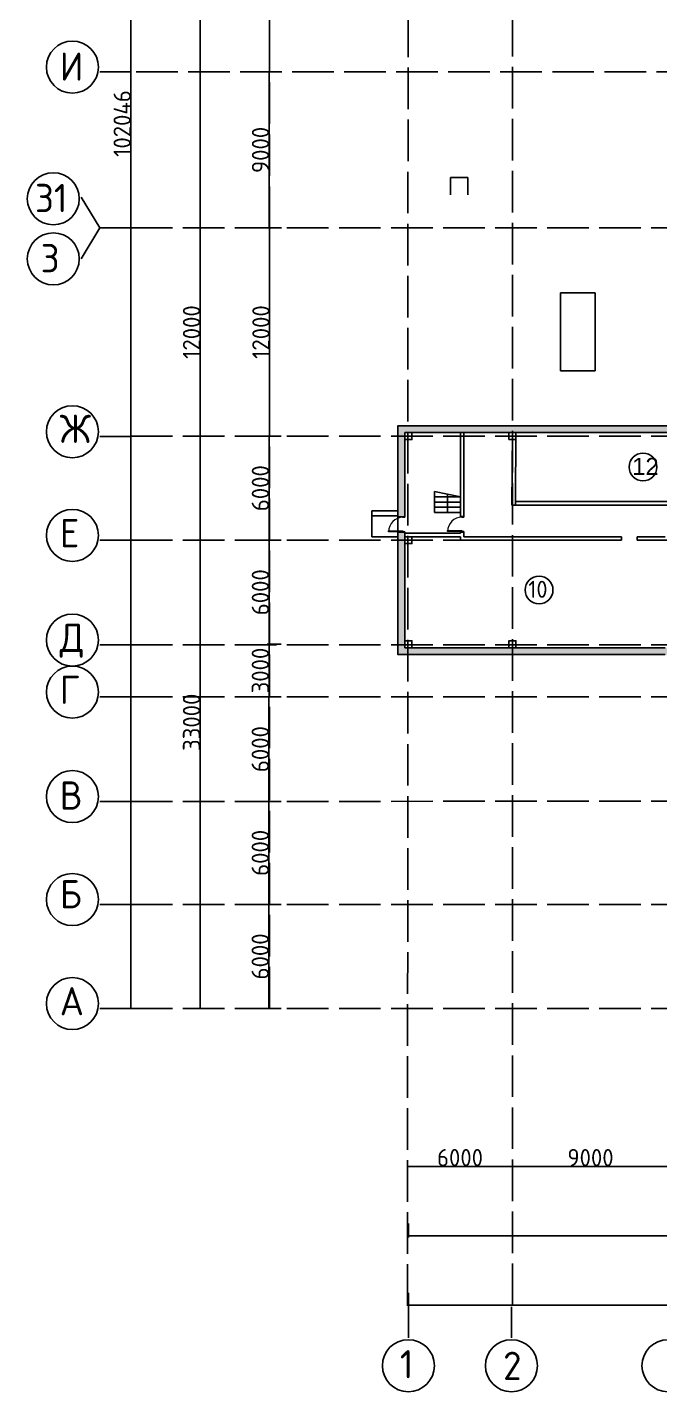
# Model space of a CAD drawing. Header units: millimetres. Extents: x -1544140 to 7445918, y -1294905 to 2019878.
# Drawn here: x 68426 to 104887, y 141409 to 220079 of the extents above; entities that cross this region are included whole.
import ezdxf

# ---------------------------------------------------------------- set-up
doc = ezdxf.new("R2010")
doc.units = ezdxf.units.MM
doc.header["$MEASUREMENT"] = 0
doc.linetypes.add('ACAD_ISO02W100', pattern=[15, 12, -3])
doc.layers.add('JA_Building Outline', color=7, linetype='Continuous', lineweight=5)
doc.layers.add('Plan 1', color=7, linetype='Continuous')
doc.layers.add('Plan 2', color=7, linetype='Continuous')
doc.styles.add('Annotative', font='GOST Common.ttf')
doc.styles.add('gost', font='GOST Common.ttf')
doc.styles.get("Standard").update_dxf_attribs({"font": 'arial.ttf'})
doc.dimstyles.get("Standard").update_dxf_attribs({"dimtxt": 1000, "dimasz": 100, "dimexe": 100, "dimexo": 0.06, "dimgap": 0.19, "dimtad": 1, "dimdec": 0, "dimzin": 0, "dimdsep": 46, "dimtxsty": 'Annotative', "dimblk": 'ARCHTICK', "dimcen": 0.09, "dimadec": 0, "dimazin": 0, "dimtfac": 1, "dimtdec": 0, "dimtofl": 0, "dimtmove": 0, "dimatfit": 3, "dimldrblk": 'ARCHTICK', "dimfxl": 700, "dimfxlon": 1, "dimtolj": 1, "dimtzin": 0, "dimarcsym": 0})

# ---------------------------------------------------------------- blocks, each defined once
blk = doc.blocks.new('_ArchTick')
at = {"color": 0, "linetype": 'ByBlock', "const_width": 0.15}
blk.add_lwpolyline([(-0.5, -0.5), (0.5, 0.5)], dxfattribs=at)
blk = doc.blocks.new('*D2')
at = {"color": 0, "lineweight": -2, "transparency": 16777216}
for p, q in [((90398, 147103), (90398, 146303)), ((90398, 146403), (183398, 146403)), ((183398, 147103), (183398, 146303))]:
    blk.add_line(p, q, dxfattribs=at)
at = {"layer": 'Defpoints', "color": 0, "transparency": 16777216}
for p in [(90398, 155507), (183398, 155507), (183398, 146403)]:
    blk.add_point(p, dxfattribs=at)
at = {"color": 0, "lineweight": -2, "transparency": 16777216, "xscale": 100, "yscale": 100, "zscale": 100, "rotation": 180}
blk.add_blockref('_ArchTick', (90398, 146403), dxfattribs=at)
at = {"color": 0, "lineweight": -2, "transparency": 16777216, "xscale": 100, "yscale": 100, "zscale": 100}
blk.add_blockref('_ArchTick', (183398, 146403), dxfattribs=at)
at = {"color": 0, "transparency": 16777216, "insert": (136898, 146904), "char_height": 1000, "attachment_point": 5, "style": 'Annotative'}
blk.add_mtext('\\A1;93000', dxfattribs=at)
blk = doc.blocks.new('*D3')
at = {"color": 0, "lineweight": -2, "transparency": 16777216}
for p, q in [((79098, 196507), (78298, 196507)), ((78398, 163507), (78398, 196507)), ((79098, 163507), (78298, 163507))]:
    blk.add_line(p, q, dxfattribs=at)
at = {"layer": 'Defpoints', "color": 0, "transparency": 16777216}
for p in [(78398, 196507), (90398, 196507), (90398, 163507)]:
    blk.add_point(p, dxfattribs=at)
at = {"color": 0, "lineweight": -2, "transparency": 16777216, "xscale": 100, "yscale": 100, "zscale": 100}
for p, rotation in [((78398, 196507), 90), ((78398, 163507), 270)]:
    blk.add_blockref('_ArchTick', p, dxfattribs=dict(at, rotation=rotation))
at = {"color": 0, "transparency": 16777216, "insert": (77897, 180007), "char_height": 1000, "attachment_point": 5, "rotation": 90, "style": 'Annotative'}
blk.add_mtext('\\A1;33000', dxfattribs=at)
blk = doc.blocks.new('*D4')
at = {"color": 0, "lineweight": -2, "transparency": 16777216}
for p, q in [((79098, 208507), (78298, 208507)), ((78398, 196507), (78398, 208507)), ((79098, 196507), (78298, 196507))]:
    blk.add_line(p, q, dxfattribs=at)
at = {"layer": 'Defpoints', "color": 0, "transparency": 16777216}
for p in [(78398, 208507), (114398, 208507), (90398, 196507)]:
    blk.add_point(p, dxfattribs=at)
at = {"color": 0, "lineweight": -2, "transparency": 16777216, "xscale": 100, "yscale": 100, "zscale": 100}
for p, rotation in [((78398, 208507), 90), ((78398, 196507), 270)]:
    blk.add_blockref('_ArchTick', p, dxfattribs=dict(at, rotation=rotation))
at = {"color": 0, "transparency": 16777216, "insert": (77897, 202507), "char_height": 1000, "attachment_point": 5, "rotation": 90, "style": 'Annotative'}
blk.add_mtext('\\A1;12000', dxfattribs=at)
blk = doc.blocks.new('*D5')
at = {"color": 0, "lineweight": -2, "transparency": 16777216}
for p, q in [((79098, 265507), (78298, 265507)), ((78398, 208507), (78398, 265507)), ((79098, 208507), (78298, 208507))]:
    blk.add_line(p, q, dxfattribs=at)
at = {"layer": 'Defpoints', "color": 0, "transparency": 16777216}
for p in [(78398, 265507), (114398, 265507), (114398, 208507)]:
    blk.add_point(p, dxfattribs=at)
at = {"color": 0, "lineweight": -2, "transparency": 16777216, "xscale": 100, "yscale": 100, "zscale": 100}
for p, rotation in [((78398, 265507), 90), ((78398, 208507), 270)]:
    blk.add_blockref('_ArchTick', p, dxfattribs=dict(at, rotation=rotation))
at = {"color": 0, "transparency": 16777216, "insert": (77897, 237007), "char_height": 1000, "attachment_point": 5, "rotation": 90, "style": 'Annotative'}
blk.add_mtext('\\A1;57000', dxfattribs=at)
blk = doc.blocks.new('*D6')
at = {"color": 0, "lineweight": -2, "transparency": 16777216}
for p, q in [((83055, 169506), (82255, 169506)), ((82355, 163507), (82355, 169506)), ((83055, 163507), (82255, 163507))]:
    blk.add_line(p, q, dxfattribs=at)
at = {"layer": 'Defpoints', "color": 0, "transparency": 16777216}
for p in [(82355, 169506), (90355, 169506), (90355, 163507)]:
    blk.add_point(p, dxfattribs=at)
at = {"color": 0, "lineweight": -2, "transparency": 16777216, "xscale": 100, "yscale": 100, "zscale": 100}
for p, rotation in [((82355, 169506), 90), ((82355, 163507), 270)]:
    blk.add_blockref('_ArchTick', p, dxfattribs=dict(at, rotation=rotation))
at = {"color": 0, "transparency": 16777216, "insert": (81855, 166507), "char_height": 1000, "attachment_point": 5, "rotation": 90, "style": 'Annotative'}
blk.add_mtext('\\A1;6000', dxfattribs=at)
blk = doc.blocks.new('*D7')
at = {"color": 0, "lineweight": -2, "transparency": 16777216}
for p, q in [((83060, 175449), (82260, 175449)), ((82360, 169507), (82360, 175449)), ((83060, 169507), (82260, 169507))]:
    blk.add_line(p, q, dxfattribs=at)
at = {"layer": 'Defpoints', "color": 0, "transparency": 16777216}
for p in [(82360, 175449), (90360, 175449), (90398, 169507)]:
    blk.add_point(p, dxfattribs=at)
at = {"color": 0, "lineweight": -2, "transparency": 16777216, "xscale": 100, "yscale": 100, "zscale": 100}
for p, rotation in [((82360, 175449), 90), ((82360, 169507), 270)]:
    blk.add_blockref('_ArchTick', p, dxfattribs=dict(at, rotation=rotation))
at = {"color": 0, "transparency": 16777216, "insert": (81860, 172478), "char_height": 1000, "attachment_point": 5, "rotation": 90, "style": 'Annotative'}
blk.add_mtext('\\A1;6000', dxfattribs=at)
blk = doc.blocks.new('*D8')
at = {"color": 0, "lineweight": -2, "transparency": 16777216}
for p, q in [((83060, 181473), (82260, 181473)), ((82360, 175449), (82360, 181473)), ((83060, 175449), (82260, 175449))]:
    blk.add_line(p, q, dxfattribs=at)
at = {"layer": 'Defpoints', "color": 0, "transparency": 16777216}
for p in [(82360, 181473), (90362, 181473), (90360, 175449)]:
    blk.add_point(p, dxfattribs=at)
at = {"color": 0, "lineweight": -2, "transparency": 16777216, "xscale": 100, "yscale": 100, "zscale": 100}
for p, rotation in [((82360, 181473), 90), ((82360, 175449), 270)]:
    blk.add_blockref('_ArchTick', p, dxfattribs=dict(at, rotation=rotation))
at = {"color": 0, "transparency": 16777216, "insert": (81860, 178461), "char_height": 1000, "attachment_point": 5, "rotation": 90, "style": 'Annotative'}
blk.add_mtext('\\A1;6000', dxfattribs=at)
blk = doc.blocks.new('*D9')
at = {"color": 0, "lineweight": -2, "transparency": 16777216}
for p, q in [((83062, 184507), (82262, 184507)), ((82362, 181473), (82362, 184507)), ((83062, 181473), (82262, 181473))]:
    blk.add_line(p, q, dxfattribs=at)
at = {"layer": 'Defpoints', "color": 0, "transparency": 16777216}
for p in [(82362, 184507), (90398, 184507), (90362, 181473)]:
    blk.add_point(p, dxfattribs=at)
at = {"color": 0, "lineweight": -2, "transparency": 16777216, "xscale": 100, "yscale": 100, "zscale": 100}
for p, rotation in [((82362, 184507), 90), ((82362, 181473), 270)]:
    blk.add_blockref('_ArchTick', p, dxfattribs=dict(at, rotation=rotation))
at = {"color": 0, "transparency": 16777216, "insert": (81862, 182990), "char_height": 1000, "attachment_point": 5, "rotation": 90, "style": 'Annotative'}
blk.add_mtext('\\A1;3000', dxfattribs=at)
blk = doc.blocks.new('*D10')
at = {"color": 0, "lineweight": -2, "transparency": 16777216}
for p, q in [((83066, 190503), (82266, 190503)), ((82366, 184507), (82366, 190503)), ((83066, 184507), (82266, 184507))]:
    blk.add_line(p, q, dxfattribs=at)
at = {"layer": 'Defpoints', "color": 0, "transparency": 16777216}
for p in [(82366, 190503), (90366, 190503), (90398, 184507)]:
    blk.add_point(p, dxfattribs=at)
at = {"color": 0, "lineweight": -2, "transparency": 16777216, "xscale": 100, "yscale": 100, "zscale": 100}
for p, rotation in [((82366, 190503), 90), ((82366, 184507), 270)]:
    blk.add_blockref('_ArchTick', p, dxfattribs=dict(at, rotation=rotation))
at = {"color": 0, "transparency": 16777216, "insert": (81866, 187505), "char_height": 1000, "attachment_point": 5, "rotation": 90, "style": 'Annotative'}
blk.add_mtext('\\A1;6000', dxfattribs=at)
blk = doc.blocks.new('*D11')
at = {"color": 0, "lineweight": -2, "transparency": 16777216}
for p, q in [((83066, 196507), (82266, 196507)), ((82366, 190503), (82366, 196507)), ((83066, 190503), (82266, 190503))]:
    blk.add_line(p, q, dxfattribs=at)
at = {"layer": 'Defpoints', "color": 0, "transparency": 16777216}
for p in [(82366, 196507), (90398, 196507), (90366, 190503)]:
    blk.add_point(p, dxfattribs=at)
at = {"color": 0, "lineweight": -2, "transparency": 16777216, "xscale": 100, "yscale": 100, "zscale": 100}
for p, rotation in [((82366, 196507), 90), ((82366, 190503), 270)]:
    blk.add_blockref('_ArchTick', p, dxfattribs=dict(at, rotation=rotation))
at = {"color": 0, "transparency": 16777216, "insert": (81866, 193505), "char_height": 1000, "attachment_point": 5, "rotation": 90, "style": 'Annotative'}
blk.add_mtext('\\A1;6000', dxfattribs=at)
blk = doc.blocks.new('*D12')
at = {"color": 0, "lineweight": -2, "transparency": 16777216}
for p, q in [((81698, 208507), (82498, 208507)), ((82398, 208507), (82398, 196507)), ((82398, 196507), (82498, 196507))]:
    blk.add_line(p, q, dxfattribs=at)
at = {"layer": 'Defpoints', "color": 0, "transparency": 16777216}
for p in [(74398, 208507), (82398, 196507), (82398, 196507)]:
    blk.add_point(p, dxfattribs=at)
at = {"color": 0, "lineweight": -2, "transparency": 16777216, "xscale": 100, "yscale": 100, "zscale": 100}
for p, rotation in [((82398, 208507), 90), ((82398, 196507), 270)]:
    blk.add_blockref('_ArchTick', p, dxfattribs=dict(at, rotation=rotation))
at = {"color": 0, "transparency": 16777216, "insert": (81897, 202507), "char_height": 1000, "attachment_point": 5, "rotation": 90, "style": 'Annotative'}
blk.add_mtext('\\A1;12000', dxfattribs=at)
blk = doc.blocks.new('*D13')
at = {"color": 0, "lineweight": -2, "transparency": 16777216}
for p, q in [((83074, 217507), (82274, 217507)), ((82374, 208507), (82374, 217507)), ((83074, 208507), (82274, 208507))]:
    blk.add_line(p, q, dxfattribs=at)
at = {"layer": 'Defpoints', "color": 0, "transparency": 16777216}
for p in [(82374, 217507), (90374, 217507), (90374, 208507)]:
    blk.add_point(p, dxfattribs=at)
at = {"color": 0, "lineweight": -2, "transparency": 16777216, "xscale": 100, "yscale": 100, "zscale": 100}
for p, rotation in [((82374, 217507), 90), ((82374, 208507), 270)]:
    blk.add_blockref('_ArchTick', p, dxfattribs=dict(at, rotation=rotation))
at = {"color": 0, "transparency": 16777216, "insert": (81874, 213007), "char_height": 1000, "attachment_point": 5, "rotation": 90, "style": 'Annotative'}
blk.add_mtext('\\A1;9000', dxfattribs=at)
blk = doc.blocks.new('*D14')
at = {"color": 0, "lineweight": -2, "transparency": 16777216}
for p, q in [((82398, 229442), (82498, 229442)), ((82398, 217507), (82398, 229442)), ((83098, 217507), (82298, 217507))]:
    blk.add_line(p, q, dxfattribs=at)
at = {"layer": 'Defpoints', "color": 0, "transparency": 16777216}
for p in [(82398, 229442), (82398, 229442), (87842, 217507)]:
    blk.add_point(p, dxfattribs=at)
at = {"color": 0, "lineweight": -2, "transparency": 16777216, "xscale": 100, "yscale": 100, "zscale": 100}
for p, rotation in [((82398, 229442), 90), ((82398, 217507), 270)]:
    blk.add_blockref('_ArchTick', p, dxfattribs=dict(at, rotation=rotation))
at = {"color": 0, "transparency": 16777216, "insert": (81897, 223474), "char_height": 1000, "attachment_point": 5, "rotation": 90, "style": 'Annotative'}
blk.add_mtext('\\A1;12000', dxfattribs=at)
blk = doc.blocks.new('*D18')
at = {"color": 0, "lineweight": -2, "transparency": 16777216}
for p, q in [((75098, 265553), (74298, 265553)), ((74398, 163507), (74398, 265553)), ((75098, 163507), (74298, 163507))]:
    blk.add_line(p, q, dxfattribs=at)
at = {"layer": 'Defpoints', "color": 0, "transparency": 16777216}
for p in [(74398, 265553), (82985, 265553), (90398, 163507)]:
    blk.add_point(p, dxfattribs=at)
at = {"color": 0, "lineweight": -2, "transparency": 16777216, "xscale": 100, "yscale": 100, "zscale": 100}
for p, rotation in [((74398, 265553), 90), ((74398, 163507), 270)]:
    blk.add_blockref('_ArchTick', p, dxfattribs=dict(at, rotation=rotation))
at = {"color": 0, "transparency": 16777216, "insert": (73898, 214530), "char_height": 1000, "attachment_point": 5, "rotation": 90, "style": 'Annotative'}
blk.add_mtext('\\A1;102046', dxfattribs=at)
blk = doc.blocks.new('*D20')
at = {"color": 0, "lineweight": -2, "transparency": 16777216}
for p, q in [((90398, 151103), (90398, 150303)), ((165398, 151103), (165398, 150303)), ((165398, 150403), (90398, 150403))]:
    blk.add_line(p, q, dxfattribs=at)
at = {"layer": 'Defpoints', "color": 0, "transparency": 16777216}
for p in [(90398, 170852), (165398, 163507), (90398, 150403)]:
    blk.add_point(p, dxfattribs=at)
at = {"color": 0, "lineweight": -2, "transparency": 16777216, "xscale": 100, "yscale": 100, "zscale": 100, "rotation": 180}
blk.add_blockref('_ArchTick', (90398, 150403), dxfattribs=at)
at = {"color": 0, "lineweight": -2, "transparency": 16777216, "xscale": 100, "yscale": 100, "zscale": 100}
blk.add_blockref('_ArchTick', (165398, 150403), dxfattribs=at)
at = {"color": 0, "transparency": 16777216, "insert": (127898, 150904), "char_height": 1000, "attachment_point": 5, "style": 'Annotative'}
blk.add_mtext('\\A1;75000', dxfattribs=at)
blk = doc.blocks.new('*D131')
at = {"color": 0, "lineweight": -2, "transparency": 16777216}
for p, q in [((96398, 154403), (96398, 154503)), ((105398, 154403), (96398, 154403)), ((105398, 154403), (105398, 154503))]:
    blk.add_line(p, q, dxfattribs=at)
at = {"layer": 'Defpoints', "color": 0, "transparency": 16777216}
for p in [(96398, 154403), (96398, 154403), (105398, 154403)]:
    blk.add_point(p, dxfattribs=at)
at = {"color": 0, "lineweight": -2, "transparency": 16777216, "xscale": 100, "yscale": 100, "zscale": 100, "rotation": 180}
blk.add_blockref('_ArchTick', (96398, 154403), dxfattribs=at)
at = {"color": 0, "lineweight": -2, "transparency": 16777216, "xscale": 100, "yscale": 100, "zscale": 100}
blk.add_blockref('_ArchTick', (105398, 154403), dxfattribs=at)
at = {"color": 0, "transparency": 16777216, "insert": (100898, 154904), "char_height": 1000, "attachment_point": 5, "style": 'Annotative'}
blk.add_mtext('\\A1;9000', dxfattribs=at)
blk = doc.blocks.new('*D132')
at = {"color": 0, "lineweight": -2, "transparency": 16777216}
for p, q in [((90351, 154440), (90351, 154303)), ((96398, 154403), (90351, 154403)), ((96398, 154403), (96398, 154503))]:
    blk.add_line(p, q, dxfattribs=at)
at = {"layer": 'Defpoints', "color": 0, "transparency": 16777216}
for p in [(90351, 154440), (90351, 154403), (96398, 154403)]:
    blk.add_point(p, dxfattribs=at)
at = {"color": 0, "lineweight": -2, "transparency": 16777216, "xscale": 100, "yscale": 100, "zscale": 100, "rotation": 180}
blk.add_blockref('_ArchTick', (90351, 154403), dxfattribs=at)
at = {"color": 0, "lineweight": -2, "transparency": 16777216, "xscale": 100, "yscale": 100, "zscale": 100}
blk.add_blockref('_ArchTick', (96398, 154403), dxfattribs=at)
at = {"color": 0, "transparency": 16777216, "insert": (93374, 154904), "char_height": 1000, "attachment_point": 5, "style": 'Annotative'}
blk.add_mtext('\\A1;6000', dxfattribs=at)

msp = doc.modelspace()

# ---------------------------------------------------------------- hatches: boundary and pattern name
at = {"true_color": 0x636466, "transparency": 33554687}
h = msp.add_hatch(color=251, dxfattribs=at)
h.dxf.hatch_style = 1
h.paths.add_polyline_path([(114197.7, 229462.4), (113797.7, 229462.1), (113797.7, 217507.1), (114197.7, 217507.1)])
h.paths.add_polyline_path([(114197.7, 217507.1), (113797.7, 217507.1), (113797.7, 207907.1), (114392.9, 207907.1), (114393, 208307.1), (114197.7, 208307.1)])
h.paths.add_polyline_path([(114392.1, 197107.1), (105397.7, 197107.1), (105397.7, 196707.1), (114392, 196707.1)])
h.paths.add_polyline_path([(96397.7, 197107.1), (90369, 197107.1), (90368.8, 196707.1), (96397.7, 196707.1), (96397.7, 196707.8)])
h.paths.add_polyline_path([(105397.7, 197107.1), (96397.7, 197107.1), (96397.7, 196707.1), (105397.7, 196707.1)])
h.paths.add_polyline_path([(90369, 197107.1), (89797.7, 197107.1), (89797.7, 196507.1), (90197.7, 196507.1), (90197.7, 196707.1), (90368.8, 196707.1)])
h.paths.add_polyline_path([(90197.7, 190502.8), (89797.7, 190502.8), (89797.7, 189890.1), (89797.7, 184472.6), (90197.7, 184472.7)])
h.paths.add_polyline_path([(96397.7, 184307.1), (90363.6, 184307.1), (90363.4, 183907.1), (96397.7, 183907.1)])
h.paths.add_polyline_path([(90363.6, 184307.1), (90197.7, 184307.1), (90197.7, 184472.7), (89797.7, 184472.6), (89797.7, 183907.1), (90363.4, 183907.1)])
h.paths.add_polyline_path([(105397.7, 184307.1), (105197.7, 184307.1), (105197.7, 184307.1), (96397.7, 184307.1), (96397.7, 183907.1), (105197.7, 183907.1), (105397.7, 183907.1)])
h.paths.add_polyline_path([(114197.7, 184307.1), (105597.7, 184307.1), (105397.7, 184307.1), (105397.7, 183907.1), (113797.7, 183907.1), (113797.7, 181481.5), (114197.7, 181481.7)])
h.paths.add_polyline_path([(114197.7, 181481.7), (113797.7, 181481.5), (113797.7, 175463.7), (114197.7, 175463.9)])
h.paths.add_polyline_path([(120397.7, 175307.1), (118929.5, 175307.1), (118929.5, 174907.1), (120397.7, 174907.1)])
h.paths.add_polyline_path([(118029.5, 175307.1), (114390.3, 175307.1), (114390.2, 174907.1), (118029.5, 174907.1)])
h.paths.add_polyline_path([(114197.7, 175463.9), (113797.7, 175463.7), (113797.7, 174907.1), (114390.2, 174907.1), (114390.3, 175307.1), (114197.7, 175307.1)])
h.paths.add_polyline_path([(123997.7, 175470), (123597.7, 175469.8), (123597.7, 175307.1), (123397.7, 175307.1), (123397.7, 174907.1), (123997.7, 174907.1)])
h.paths.add_polyline_path([(123397.7, 175307.1), (120397.7, 175307.1), (120397.7, 174907.1), (123397.7, 174907.1)])
h.paths.add_polyline_path([(123997.7, 181485.3), (123597.7, 181485.1), (123597.7, 175469.8), (123997.7, 175470)])
h.paths.add_polyline_path([(123997.7, 183907.1), (129397.7, 183907.1), (129397.7, 184307.1), (123597.7, 184307.1), (123597.7, 181485.1), (123997.7, 181485.3)])
h.paths.add_polyline_path([(135397.9, 184296.3), (135397.9, 184307.1), (129397.7, 184307.1), (129397.7, 183907.1), (135397.3, 183907.1)])
h.paths.add_polyline_path([(139575.3, 184307.1), (135397.9, 184307.1), (135397.3, 183907.1), (139575.3, 183907.1)])
h.paths.add_polyline_path([(141357.3, 184307.1), (141213.9, 184307.1), (140575.3, 184307.1), (140575.3, 183907.1), (141357.1, 183907.1)])
h.paths.add_polyline_path([(141575.3, 184307.1), (141357.3, 184307.1), (141357.1, 183907.1), (141575.3, 183907.1)])
h.paths.add_polyline_path([(89797.7, 191860.5), (90197.7, 191860.5), (90197.7, 196507.1), (89797.7, 196507.1)])
h.paths.add_polyline_path([(90197.7, 190960.5), (89797.7, 190960.5), (89797.7, 190502.8), (90197.7, 190502.8)])
h.paths.add_polyline_path([(114727, 207907.1), (114727, 208307.1), (114393, 208307.1), (114392.9, 207907.1)])
h.paths.add_polyline_path([(115627, 208307.1), (115627, 207907.1), (119797.7, 207907.1), (119797.7, 197107.1), (114392.1, 197107.1), (114392, 196707.1), (120197.7, 196707.1), (120197.7, 208307.1)])

# ---------------------------------------------------------------- linework, layer by layer
at = {"color": 9, "linetype": 'ACAD_ISO02W100', "ltscale": 200, "true_color": 0xc4c4c5}
for p, q in [((82397.7, 163507.1), (82397.7, 265507.1)), ((90347.7, 146353.5), (90397.7, 265507.1)), ((96397.7, 146403.5), (96397.7, 265507.1)), ((74697.7, 217507.1), (149165.7, 217507.1)), ((74397.7, 208507.1), (183397.7, 208507.1)), ((74398.1, 196507.1), (183397.7, 196507.1)), ((74397.7, 190502.1), (102687.6, 190503.4)), ((103587.6, 190503.4), (106521.1, 190503.6)), ((74397.7, 184466.9), (183397.7, 184507.1)), ((74397.7, 181467), (183397.7, 181507.1)), ((74398.1, 175439.1), (183397.7, 175507.1)), ((74397.7, 169505.9), (157371.8, 169507.1)), ((74398.1, 163507.1), (183397.7, 163507.1))]:
    msp.add_line(p, q, dxfattribs=at)
for p, q in [((74397.7, 217501.7), (72611.5, 217501.7)), ((92833.3, 210419), (92833.3, 211419)), ((92833.3, 211419), (93833.3, 211419)), ((93833.3, 211419), (93833.3, 210419)), ((72611.5, 208507.1), (71538.9, 210287)), ((72607.4, 208507.1), (71534.8, 206727.2)), ((74397.7, 208507.1), (72611.5, 208507.1)), ((99166.6, 200266.9), (99166.6, 204766.9)), ((99166.6, 204766.9), (101166.6, 204766.9)), ((101166.6, 204766.9), (101166.6, 200266.9)), ((101166.6, 200266.9), (99166.6, 200266.9)), ((93397.7, 191873.7), (93397.7, 196707.1)), ((93597.7, 191837.7), (93597.7, 196707.1)), ((74397.7, 196479.3), (72611.5, 196479.3)), ((93397.7, 193007.1), (91897.7, 193307.1)), ((91897.7, 192107.1), (91897.7, 193307.1)), ((91897.7, 193007.1), (93397.7, 193007.1)), ((92647.7, 192107.1), (92647.7, 193157.1)), ((93397.7, 193007.1), (93397.7, 192107.1)), ((89797.7, 192207.1), (89797.7, 190401.4)), ((91897.7, 192707.1), (93397.7, 192707.1)), ((91897.7, 192407.1), (93397.7, 192407.1)), ((91897.7, 192107.1), (93397.7, 192107.1)), ((93397.7, 192107.1), (91897.7, 192107.1)), ((96571.8, 192733.8), (96571.8, 192533.8)), ((89797.7, 191860.5), (90197.7, 191860.5)), ((90197.7, 191824.8), (90197.7, 191865.1)), ((93485.2, 191873.7), (93397.7, 191873.7)), ((74397.7, 190502.1), (72611.5, 190502.1)), ((89797.7, 190960.5), (90197.7, 190960.5)), ((90197.7, 190996.5), (90197.7, 190960.5)), ((90643.1, 190907.1), (90197.7, 190907.1)), ((90643.1, 190707.1), (90197.7, 190707.1)), ((92313.7, 190907.1), (90643.1, 190907.1)), ((92277.7, 190707.6), (90643.1, 190707.1)), ((93397.7, 190707.8), (92277.7, 190707.6)), ((93397.7, 190907.1), (92313.7, 190907.1)), ((93485.2, 190973.4), (93397.7, 190973.4)), ((93397.7, 190973.4), (93397.7, 190907.1)), ((93397.7, 190707.8), (93397.7, 190503)), ((93397.7, 190507.1), (102687.6, 190507.1)), ((93597.7, 191009.4), (93597.7, 190707.9)), ((93597.7, 190707.9), (102687.6, 190707.3)), ((102687.6, 190707.3), (102687.6, 190503.4)), ((103587.6, 190707.2), (103587.6, 190503.4)), ((103587.6, 190707.2), (105197.7, 190707.1)), ((103587.6, 190507.1), (105197.7, 190507.1)), ((74397.7, 184466.9), (72611.5, 184466.9)), ((74397.7, 181467), (72611.5, 181467)), ((74398.1, 175439.1), (72611.9, 175439.1)), ((74398.1, 169505.9), (72611.9, 169505.9)), ((74397.7, 163507.1), (72611.5, 163507.1)), ((90397.7, 146303.5), (90397.7, 144517.3)), ((96339.8, 146303.5), (96339.8, 144517.3))]:
    msp.add_line(p, q)
at = {"color": 18, "true_color": 0x000000}
for p, q in [((88291.7, 192207.1), (89797.7, 192207.1)), ((88291.7, 192207.1), (88291.7, 190707.1)), ((89797.7, 192207.1), (89797.7, 190707.1)), ((88291.7, 191907.1), (89797.7, 191907.1)), ((93597.7, 191837.7), (93597.7, 191873.4)), ((89797.7, 190707.1), (88291.7, 190707.1)), ((93597.7, 190973.4), (93597.7, 191009.4))]:
    msp.add_line(p, q, dxfattribs=at)
for points in [[(105197.7, 183907.1), (89797.7, 183907.1), (89797.7, 197107.1), (119797.7, 197107.1), (119797.7, 207907.1), (114597.7, 207907.1), (113797.7, 207907.1), (113797.7, 266107.1), (135997.7, 266107.1), (135997.8, 230107.1), (180461.7, 230107.1)], [(90197.7, 191860.5), (90197.7, 196707.1), (120197.7, 196707.1), (120197.7, 208307.1), (115627, 208307.1)], [(114396.4, 196707.1), (114369.2, 192533.8), (96370.5, 192533.8), (96397.7, 196707.8)], [(105197.7, 184307.1), (90197.7, 184307.1), (90197.7, 190960.5)]]:
    msp.add_lwpolyline(points)
for points in [[(90197.7, 196307.1), (90597.7, 196307.1), (90597.7, 196707.1), (90197.7, 196707.1)], [(96197.7, 196307.1), (96597.7, 196307.1), (96597.7, 196707.1), (96197.7, 196707.1)], [(96597.7, 196707.1), (114196.4, 196707.1), (114170.5, 192733.8), (96571.8, 192733.8)], [(90197.7, 190307.1), (90597.7, 190307.1), (90597.7, 190707.1), (90197.7, 190707.1)], [(90197.7, 184307.1), (90597.7, 184307.1), (90597.7, 184707.1), (90197.7, 184707.1)], [(96197.7, 184307.1), (96597.7, 184307.1), (96597.7, 184707.1), (96197.7, 184707.1)]]:
    msp.add_lwpolyline(points, close=True)
for centre in [(71027.9, 217782.7), (69926.5, 210191.2), (69926.5, 206727.2), (71027.9, 196760.3), (71027.9, 190783.1), (71027.9, 184747.9), (71027.9, 181748.1), (71028.3, 175720.1), (71028.3, 169787), (71027.9, 163788.2), (90397.7, 142908.9), (96339.8, 142908.9), (105363.9, 142908.9)]:
    msp.add_circle(centre, 1500)
at = {"layer": 'JA_Building Outline', "color": 18, "lineweight": 0, "true_color": 0x000000}
for p, q in [((90197.7, 191860.8), (90085.1, 191860.8)), ((90085.1, 191860.8), (90085.1, 191824.8)), ((90085.1, 191824.8), (90197.7, 191824.8)), ((93597.7, 191873.7), (93485.2, 191873.7)), ((93485.2, 191873.7), (93485.2, 191837.7)), ((93485.2, 191837.7), (93597.7, 191837.7)), ((93597.7, 191837.7), (93597.7, 191873.7)), ((90197.7, 190996.5), (90085.1, 190996.5)), ((90085.1, 190996.5), (90085.1, 190960.5)), ((90085.1, 190960.5), (90197.7, 190960.5)), ((93597.7, 191009.4), (93485.2, 191009.4)), ((93485.2, 191009.4), (93485.2, 190973.4)), ((93485.2, 190973.4), (93597.7, 190973.4)), ((93597.7, 190973.4), (93597.7, 191009.4))]:
    msp.add_line(p, q, dxfattribs=at)
at = {"layer": 'JA_Building Outline', "color": 18, "lineweight": 5, "true_color": 0x000000}
for p, q in [((90085.1, 191824.8), (90197.7, 191824.8)), ((93485.2, 191837.7), (93597.7, 191837.7)), ((90085.1, 190996.5), (90197.7, 190996.5)), ((93485.2, 191009.4), (93597.7, 191009.4))]:
    msp.add_line(p, q, dxfattribs=at)
for points in [[(90085.1, 190996.5), (89256.9, 190996.5), (89256.9, 191045.8), (90085.1, 191045.8)], [(93485.2, 191009.4), (92656.9, 191009.4), (92656.9, 191058.7), (93485.2, 191058.7)]]:
    msp.add_lwpolyline(points, close=True, dxfattribs=at)
for centre in [(90087.2, 190995.9), (93487.3, 191008.8)]:
    msp.add_arc(centre, 829.5, 90, 180, dxfattribs=at)
at = {"layer": 'Plan 2'}
for centre in [(103923.4, 194725.3), (97932.3, 187638)]:
    msp.add_circle(centre, 800, dxfattribs=at)

# ---------------------------------------------------------------- texts
at = {"layer": 'Plan 1', "attachment_point": 1, "style": 'gost'}
for s, insert, char_height in [('И', (70297.1, 218634.4), 1630.6), ('З1', (68869.8, 211049.6), 1630.63), ('З', (69195.7, 207579.7), 1630.6), ('Ж', (70297.1, 197744.5), 1630.6), ('Е', (70297.1, 191731.9), 1630.6), ('Д', (70297.1, 185694.2), 1630.6), ('Г', (70297.1, 182698.6), 1630.6), ('В', (70297.1, 176598.5), 1630.6), ('Б', (70297.1, 170914.9), 1630.6), ('А', (70297.1, 164741.8), 1630.6), ('1', (89905.8, 143810.6), 1630.6), ('2', (95856.1, 143715.8), 1630.6)]:
    msp.add_mtext_dynamic_manual_height_columns(s, width=31807.575, gutter_width=5.44, heights=[0], dxfattribs=dict(at, insert=insert, char_height=char_height))
at = {"layer": 'Plan 2', "insert": (103300.8, 195252.4), "char_height": 981.65, "attachment_point": 1}
msp.add_mtext_dynamic_manual_height_columns('12', width=981.649, gutter_width=3.27, heights=[0], dxfattribs=at)
at = {"layer": 'Plan 2', "insert": (97309.6, 188165), "char_height": 981.65, "attachment_point": 1, "style": 'gost'}
msp.add_mtext_dynamic_manual_height_columns('10', width=981.649, gutter_width=3.27, heights=[0], dxfattribs=at)

# ---------------------------------------------------------------- dimensions: what is measured, and where the dimension line sits
for base, p1, p2, picture, middle in [((74398.1, 265553.2), (90397.7, 163507.1), (82985.3, 265553.2), '*D18', (73897.9, 214530.2)), ((82373.8, 217507.1), (90373.8, 208507.1), (90373.8, 217507.1), '*D13', (81873.6, 213007.1)), ((82397.7, 196507.1), (74397.7, 208507.1), (82397.7, 196507.1), '*D12', (81897.5, 202507.1)), ((78397.7, 196507.1), (90397.7, 163507.1), (90397.7, 196507.1), '*D3', (77897.5, 180007.1))]:
    dim = msp.add_linear_dim(base=base, p1=p1, p2=p2, angle=90, dimstyle='Standard')
    dim.commit()
    dim.dimension.update_dxf_attribs({"geometry": picture, "text_midpoint": middle})
for base, p1, p2, picture, middle in [((78397.7, 265507.1), (114397.7, 208507.1), (114397.7, 265507.1), '*D5', (77897.5, 237007.1)), ((78397.7, 208507.1), (90397.7, 196507.1), (114397.7, 208507.1), '*D4', (77897.5, 202507.1))]:
    dim = msp.add_linear_dim(base=base, p1=p1, p2=p2, angle=90, dimstyle='Standard', override={"dimtmove": 1})
    dim.commit()
    dim.dimension.update_dxf_attribs({"geometry": picture, "text_midpoint": middle})
for base, p1, p2, text, picture, middle in [((82397.7, 229441.8), (87841.8, 217507.1), (82397.7, 229441.8), '12000', '*D14', (81897.5, 223474.5)), ((82366.2, 196507.1), (90366.2, 190502.8), (90397.7, 196507.1), '6000', '*D11', (81866, 193505)), ((82366.2, 190502.8), (90397.7, 184507.1), (90366.2, 190502.8), '6000', '*D10', (81866, 187505)), ((82362.4, 184507.1), (90362.4, 181472.9), (90397.7, 184507.1), '3000', '*D9', (81862.2, 182990)), ((82359.9, 181472.9), (90359.9, 175449), (90362.4, 181472.9), '6000', '*D8', (81859.7, 178461)), ((82359.9, 175449), (90397.7, 169507.1), (90359.9, 175449), '6000', '*D7', (81859.7, 172478.1))]:
    dim = msp.add_linear_dim(base=base, p1=p1, p2=p2, angle=90, text=text, dimstyle='Standard', override={"dimtmove": 1})
    dim.commit()
    dim.dimension.update_dxf_attribs({"geometry": picture, "text_midpoint": middle})
for base, p1, p2, picture, middle in [((90397.7, 150403.5), (165397.7, 163507.1), (90397.7, 170851.6), '*D20', (127897.7, 150903.6)), ((96397.7, 154403.5), (105397.7, 154403.5), (96397.7, 154403.5), '*D131', (100897.7, 154903.6))]:
    dim = msp.add_linear_dim(base=base, p1=p1, p2=p2, dimstyle='Standard', override={"dimtmove": 1})
    dim.commit()
    dim.dimension.update_dxf_attribs({"geometry": picture, "text_midpoint": middle})
dim = msp.add_linear_dim(base=(82354.8, 169506.2), p1=(90354.9, 163507.1), p2=(90354.8, 169506.2), angle=90, text='6000', dimstyle='Standard')
dim.commit()
dim.dimension.update_dxf_attribs({"geometry": '*D6', "text_midpoint": (81854.6, 166506.7)})
dim = msp.add_linear_dim(base=(90351.1, 154403.5), p1=(96397.7, 154403.5), p2=(90351.1, 154440), text='6000', dimstyle='Standard', override={"dimtmove": 1})
dim.commit()
dim.dimension.update_dxf_attribs({"geometry": '*D132', "text_midpoint": (93374.4, 154903.6)})
dim = msp.add_linear_dim(base=(183397.7, 146403.5), p1=(90397.7, 155507.1), p2=(183397.7, 155507.1), dimstyle='Standard')
dim.commit()
dim.dimension.update_dxf_attribs({"geometry": '*D2', "text_midpoint": (136897.7, 146903.6)})

doc.saveas('drawing.dxf')
